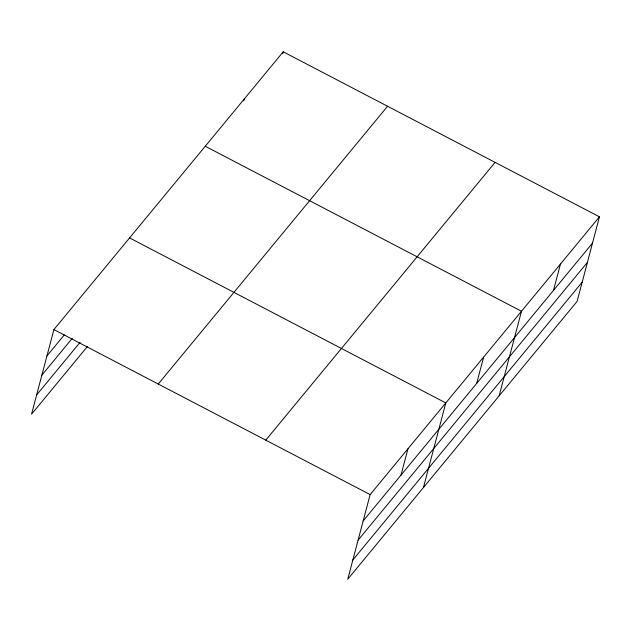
<?xml version="1.0" encoding="UTF-8"?>
<svg xmlns="http://www.w3.org/2000/svg" width="631" height="631" viewBox="0 0 631 631"><rect width="100%" height="100%" fill="white"/><g stroke="black" fill="none" stroke-linecap="round" stroke-linejoin="round"><path stroke-width="0.95" d="M599.45 216.812L370.129 494.601L347.776 579.195L577.097 301.413L599.45 216.812L283.224 51.805L53.903 329.587L31.55 414.188L87.378 346.561M243.747 100.905L244.244 99.028M282.727 53.682L283.224 51.805M401.008 475.096L407.965 448.759M423.448 487.526L445.802 402.925L129.576 237.919M476.681 383.419L483.638 357.091M499.129 395.858L521.482 311.257L205.256 146.25M553.505 290.363L560.462 264.034M46.946 355.916L64.315 334.88M41.867 375.145L72.257 338.326M36.63 394.959L80.05 342.365M158.255 384.042L387.584 106.253M265.769 440.146L495.098 162.356M363.172 520.93L592.493 243.14M358.085 540.16L587.414 262.37M352.855 559.965L582.176 282.183M53.903 329.587L370.129 494.601"/></g></svg>
